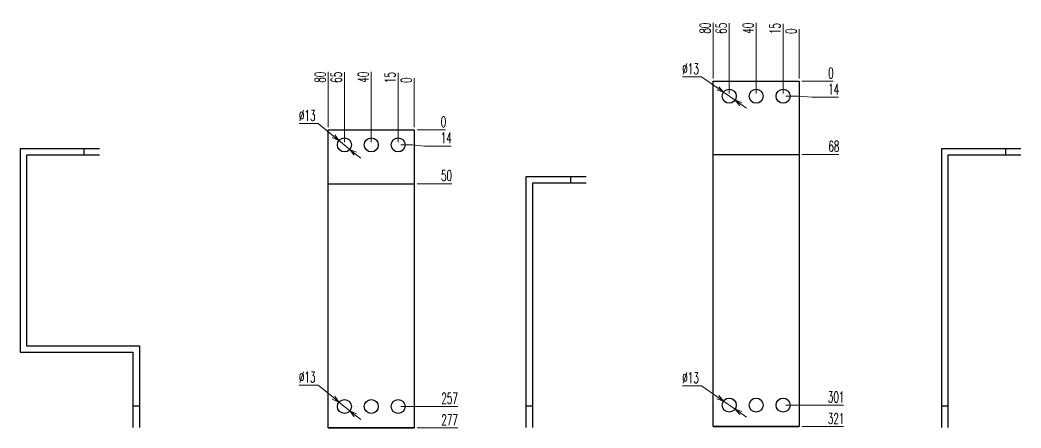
# Model space of a CAD drawing. Header units: millimetres. Extents: x 173893 to 258446, y -176540 to -123824.
# Drawn here: x 203699 to 204630, y -129044 to -128665 of the extents above; entities that cross this region are included whole.
import ezdxf

# ---------------------------------------------------------------- set-up
doc = ezdxf.new("R2010")
doc.units = ezdxf.units.MM
doc.header["$LTSCALE"] = 3
doc.layers.add('@.DM. NÉT CHÍNH', color=7, linetype='Continuous')
doc.layers.add('@.VISIBLE', color=7, linetype='Continuous')
doc.styles.add('Ann_w01', font='romans.shx', dxfattribs={"width": 0.6, "bigfont": 'chineset.shx'})
doc.dimstyles.new('Dim 01_SC05', dxfattribs={"dimscale": 5, "dimtxt": 2, "dimasz": 1.3, "dimexe": 0.5, "dimexo": 0.5, "dimgap": 0.5, "dimtad": 1, "dimtoh": 1, "dimdec": 1, "dimzin": 12, "dimdsep": 46, "dimtxsty": 'Ann_w01', "dimblk": 'OPEN30', "dimcen": 1.5, "dimclrd": 6, "dimclre": 6, "dimclrt": 3, "dimadec": 1, "dimazin": 3, "dimtm": 1e-09, "dimtfac": 1, "dimtdec": 1, "dimtmove": 0, "dimatfit": 3, "dimldrblk": 'OPEN30', "dimfxl": 1, "dimtolj": 1, "dimlwd": 20, "dimlwe": 20, "dimarcsym": 0})

# ---------------------------------------------------------------- blocks, each defined once
blk = doc.blocks.new('*D2849')
at = {"layer": '@.DM. NÉT CHÍNH', "color": 6, "linetype": 'Continuous', "lineweight": 20, "transparency": 16777216}
blk.add_line((204068.44, -129044.14), (204106.44, -129044.14), dxfattribs=at)
at = {"layer": 'Defpoints', "color": 0, "linetype": 'Continuous', "transparency": 16777216}
for p in [(204025.94, -128767.14), (204065.94, -129044.14), (204088.52, -129044.14)]:
    blk.add_point(p, dxfattribs=at)
at = {"layer": '@.DM. NÉT CHÍNH', "color": 3, "linetype": 'Continuous', "transparency": 16777216, "insert": (204098.73, -129036.64), "char_height": 10, "attachment_point": 5, "style": 'Ann_w01'}
blk.add_mtext('\\A1;277', dxfattribs=at)
blk = doc.blocks.new('_Open30')
at = {"color": 0, "linetype": 'ByBlock', "lineweight": -2}
for p, q in [((-1, 0.27), (0, 0)), ((0, 0), (-1, -0.27)), ((0, 0), (-1, 0))]:
    blk.add_line(p, q, dxfattribs=at)
blk = doc.blocks.new('*D2850')
at = {"layer": '@.DM. NÉT CHÍNH', "color": 6, "linetype": 'Continuous', "lineweight": 20, "transparency": 16777216}
blk.add_line((204053.44, -129024.14), (204106.44, -129024.14), dxfattribs=at)
at = {"layer": 'Defpoints', "color": 0, "linetype": 'Continuous', "transparency": 16777216}
for p in [(204025.94, -128767.14), (204050.94, -129024.14), (204088.52, -129024.14)]:
    blk.add_point(p, dxfattribs=at)
at = {"layer": '@.DM. NÉT CHÍNH', "color": 3, "linetype": 'Continuous', "transparency": 16777216, "insert": (204098.73, -129016.64), "char_height": 10, "attachment_point": 5, "style": 'Ann_w01'}
blk.add_mtext('\\A1;257', dxfattribs=at)
blk = doc.blocks.new('*D2851')
at = {"layer": '@.DM. NÉT CHÍNH', "color": 6, "linetype": 'Continuous', "lineweight": 20, "transparency": 16777216}
blk.add_line((204068.44, -128817.14), (204100.73, -128817.14), dxfattribs=at)
at = {"layer": 'Defpoints', "color": 0, "linetype": 'Continuous', "transparency": 16777216}
for p in [(204025.94, -128767.14), (204065.94, -128817.14), (204088.52, -128817.14)]:
    blk.add_point(p, dxfattribs=at)
at = {"layer": '@.DM. NÉT CHÍNH', "color": 3, "linetype": 'Continuous', "transparency": 16777216, "insert": (204095.87, -128809.64), "char_height": 10, "attachment_point": 5, "style": 'Ann_w01'}
blk.add_mtext('\\A1;50', dxfattribs=at)
blk = doc.blocks.new('*D2852')
at = {"layer": '@.DM. NÉT CHÍNH', "color": 6, "linetype": 'Continuous', "lineweight": 20, "transparency": 16777216}
for p, q in [((204053.44, -128781.14), (204063.94, -128781.14)), ((204063.94, -128781.14), (204075.52, -128782.14)), ((204075.52, -128782.14), (204100.16, -128782.14))]:
    blk.add_line(p, q, dxfattribs=at)
at = {"layer": 'Defpoints', "color": 0, "linetype": 'Continuous', "transparency": 16777216}
for p in [(204025.94, -128767.14), (204050.94, -128781.14), (204088.52, -128782.14)]:
    blk.add_point(p, dxfattribs=at)
at = {"layer": '@.DM. NÉT CHÍNH', "color": 3, "linetype": 'Continuous', "transparency": 16777216, "insert": (204095.59, -128774.64), "char_height": 10, "attachment_point": 5, "style": 'Ann_w01'}
blk.add_mtext('\\A1;14', dxfattribs=at)
blk = doc.blocks.new('*D2853')
at = {"layer": '@.DM. NÉT CHÍNH', "color": 6, "linetype": 'Continuous', "lineweight": 20, "transparency": 16777216}
blk.add_line((204068.44, -128767.14), (204095.02, -128767.14), dxfattribs=at)
at = {"layer": 'Defpoints', "color": 0, "linetype": 'Continuous', "transparency": 16777216}
for p in [(204025.94, -128767.14), (204065.94, -128767.14), (204088.52, -128767.14)]:
    blk.add_point(p, dxfattribs=at)
at = {"layer": '@.DM. NÉT CHÍNH', "color": 3, "linetype": 'Continuous', "transparency": 16777216, "insert": (204093.02, -128759.64), "char_height": 10, "attachment_point": 5, "style": 'Ann_w01'}
blk.add_mtext('\\A1;0', dxfattribs=at)
blk = doc.blocks.new('*D2854')
at = {"layer": '@.DM. NÉT CHÍNH', "color": 6, "linetype": 'Continuous', "lineweight": 20, "transparency": 16777216}
blk.add_line((203985.94, -128764.64), (203985.94, -128713.32), dxfattribs=at)
at = {"layer": 'Defpoints', "color": 0, "linetype": 'Continuous', "transparency": 16777216}
for p in [(203985.94, -128725.53), (203985.94, -128767.14), (204065.94, -128767.14)]:
    blk.add_point(p, dxfattribs=at)
at = {"layer": '@.DM. NÉT CHÍNH', "color": 3, "linetype": 'Continuous', "transparency": 16777216, "insert": (203978.44, -128718.17), "char_height": 10, "attachment_point": 5, "rotation": 90, "style": 'Ann_w01'}
blk.add_mtext('\\A1;80', dxfattribs=at)
blk = doc.blocks.new('*D2855')
at = {"layer": '@.DM. NÉT CHÍNH', "color": 6, "linetype": 'Continuous', "lineweight": 20, "transparency": 16777216}
blk.add_line((204000.94, -128778.64), (204000.94, -128713.6), dxfattribs=at)
at = {"layer": 'Defpoints', "color": 0, "linetype": 'Continuous', "transparency": 16777216}
for p in [(204000.94, -128725.53), (204065.94, -128767.14), (204000.94, -128781.14)]:
    blk.add_point(p, dxfattribs=at)
at = {"layer": '@.DM. NÉT CHÍNH', "color": 3, "linetype": 'Continuous', "transparency": 16777216, "insert": (203993.44, -128718.32), "char_height": 10, "attachment_point": 5, "rotation": 90, "style": 'Ann_w01'}
blk.add_mtext('\\A1;65', dxfattribs=at)
blk = doc.blocks.new('*D2856')
at = {"layer": '@.DM. NÉT CHÍNH', "color": 6, "linetype": 'Continuous', "lineweight": 20, "transparency": 16777216}
blk.add_line((204025.94, -128778.64), (204025.94, -128713.32), dxfattribs=at)
at = {"layer": 'Defpoints', "color": 0, "linetype": 'Continuous', "transparency": 16777216}
for p in [(204025.94, -128725.53), (204065.94, -128767.14), (204025.94, -128781.14)]:
    blk.add_point(p, dxfattribs=at)
at = {"layer": '@.DM. NÉT CHÍNH', "color": 3, "linetype": 'Continuous', "transparency": 16777216, "insert": (204018.44, -128718.17), "char_height": 10, "attachment_point": 5, "rotation": 90, "style": 'Ann_w01'}
blk.add_mtext('\\A1;40', dxfattribs=at)
blk = doc.blocks.new('*D2857')
at = {"layer": '@.DM. NÉT CHÍNH', "color": 6, "linetype": 'Continuous', "lineweight": 20, "transparency": 16777216}
blk.add_line((204050.94, -128778.64), (204050.94, -128714.17), dxfattribs=at)
at = {"layer": 'Defpoints', "color": 0, "linetype": 'Continuous', "transparency": 16777216}
for p in [(204050.94, -128725.53), (204065.94, -128767.14), (204050.94, -128781.14)]:
    blk.add_point(p, dxfattribs=at)
at = {"layer": '@.DM. NÉT CHÍNH', "color": 3, "linetype": 'Continuous', "transparency": 16777216, "insert": (204043.44, -128718.6), "char_height": 10, "attachment_point": 5, "rotation": 90, "style": 'Ann_w01'}
blk.add_mtext('\\A1;15', dxfattribs=at)
blk = doc.blocks.new('*D2858')
at = {"layer": '@.DM. NÉT CHÍNH', "color": 6, "linetype": 'Continuous', "lineweight": 20, "transparency": 16777216}
blk.add_line((204065.94, -128764.64), (204065.94, -128719.03), dxfattribs=at)
at = {"layer": 'Defpoints', "color": 0, "linetype": 'Continuous', "transparency": 16777216}
for p in [(204065.94, -128725.53), (204065.94, -128767.14), (204065.94, -128767.14)]:
    blk.add_point(p, dxfattribs=at)
at = {"layer": '@.DM. NÉT CHÍNH', "color": 3, "linetype": 'Continuous', "transparency": 16777216, "insert": (204058.44, -128721.03), "char_height": 10, "attachment_point": 5, "rotation": 90, "style": 'Ann_w01'}
blk.add_mtext('\\A1;0', dxfattribs=at)
blk = doc.blocks.new('*D2859')
at = {"layer": '@.DM. NÉT CHÍNH', "color": 6, "linetype": 'Continuous', "lineweight": 20, "transparency": 16777216}
for p, q in [((203958.79, -128761.34), (203976.44, -128761.34)), ((203976.44, -128761.34), (203990.83, -128772.97)), ((204005.99, -128785.23), (203995.88, -128777.06)), ((204011.05, -128789.31), (204016.1, -128793.4))]:
    blk.add_line(p, q, dxfattribs=at)
at = {"layer": 'Defpoints', "color": 0, "linetype": 'Continuous', "transparency": 16777216}
for p in [(203995.88, -128777.06), (204005.99, -128785.23)]:
    blk.add_point(p, dxfattribs=at)
at = {"layer": '@.DM. NÉT CHÍNH', "color": 6, "linetype": 'Continuous', "lineweight": 20, "transparency": 16777216, "xscale": 6.5, "yscale": 6.5, "zscale": 6.5}
for p, rotation in [((203995.88, -128777.06), 321.0609109029789), ((204005.99, -128785.23), 141.0609109029789)]:
    blk.add_blockref('_Open30', p, dxfattribs=dict(at, rotation=rotation))
at = {"layer": '@.DM. NÉT CHÍNH', "color": 3, "linetype": 'Continuous', "transparency": 16777216, "insert": (203966.36, -128753.84), "char_height": 10, "attachment_point": 5, "style": 'Ann_w01'}
blk.add_mtext('\\A1;∅13', dxfattribs=at)
blk = doc.blocks.new('*D2860')
at = {"layer": '@.DM. NÉT CHÍNH', "color": 6, "linetype": 'Continuous', "lineweight": 20, "transparency": 16777216}
for p, q in [((203958.79, -129004.34), (203976.44, -129004.34)), ((203976.44, -129004.34), (203990.83, -129015.97)), ((204005.99, -129028.23), (203995.88, -129020.06)), ((204011.05, -129032.31), (204016.1, -129036.4))]:
    blk.add_line(p, q, dxfattribs=at)
at = {"layer": 'Defpoints', "color": 0, "linetype": 'Continuous', "transparency": 16777216}
for p in [(203995.88, -129020.06), (204005.99, -129028.23)]:
    blk.add_point(p, dxfattribs=at)
at = {"layer": '@.DM. NÉT CHÍNH', "color": 6, "linetype": 'Continuous', "lineweight": 20, "transparency": 16777216, "xscale": 6.5, "yscale": 6.5, "zscale": 6.5}
for p, rotation in [((203995.88, -129020.06), 321.0609109028097), ((204005.99, -129028.23), 141.0609109028097)]:
    blk.add_blockref('_Open30', p, dxfattribs=dict(at, rotation=rotation))
at = {"layer": '@.DM. NÉT CHÍNH', "color": 3, "linetype": 'Continuous', "transparency": 16777216, "insert": (203966.36, -128996.84), "char_height": 10, "attachment_point": 5, "style": 'Ann_w01'}
blk.add_mtext('\\A1;∅13', dxfattribs=at)
blk = doc.blocks.new('*D2861')
at = {"layer": '@.DM. NÉT CHÍNH', "color": 6, "linetype": 'Continuous', "lineweight": 20, "transparency": 16777216}
blk.add_line((204426.16, -129042.88), (204464.88, -129042.88), dxfattribs=at)
at = {"layer": 'Defpoints', "color": 0, "linetype": 'Continuous', "transparency": 16777216}
for p in [(204383.66, -128721.88), (204423.66, -129042.88), (204448.66, -129042.88)]:
    blk.add_point(p, dxfattribs=at)
at = {"layer": '@.DM. NÉT CHÍNH', "color": 3, "linetype": 'Continuous', "transparency": 16777216, "insert": (204458.02, -129035.38), "char_height": 10, "attachment_point": 5, "style": 'Ann_w01'}
blk.add_mtext('\\A1;321', dxfattribs=at)
blk = doc.blocks.new('*D2862')
at = {"layer": '@.DM. NÉT CHÍNH', "color": 6, "linetype": 'Continuous', "lineweight": 20, "transparency": 16777216}
blk.add_line((204411.16, -129022.88), (204464.88, -129022.88), dxfattribs=at)
at = {"layer": 'Defpoints', "color": 0, "linetype": 'Continuous', "transparency": 16777216}
for p in [(204383.66, -128721.88), (204408.66, -129022.88), (204448.66, -129022.88)]:
    blk.add_point(p, dxfattribs=at)
at = {"layer": '@.DM. NÉT CHÍNH', "color": 3, "linetype": 'Continuous', "transparency": 16777216, "insert": (204458.02, -129015.38), "char_height": 10, "attachment_point": 5, "style": 'Ann_w01'}
blk.add_mtext('\\A1;301', dxfattribs=at)
blk = doc.blocks.new('*D2863')
at = {"layer": '@.DM. NÉT CHÍNH', "color": 6, "linetype": 'Continuous', "lineweight": 20, "transparency": 16777216}
blk.add_line((204426.16, -128789.88), (204460.59, -128789.88), dxfattribs=at)
at = {"layer": 'Defpoints', "color": 0, "linetype": 'Continuous', "transparency": 16777216}
for p in [(204383.66, -128721.88), (204423.66, -128789.88), (204448.66, -128789.88)]:
    blk.add_point(p, dxfattribs=at)
at = {"layer": '@.DM. NÉT CHÍNH', "color": 3, "linetype": 'Continuous', "transparency": 16777216, "insert": (204455.88, -128782.38), "char_height": 10, "attachment_point": 5, "style": 'Ann_w01'}
blk.add_mtext('\\A1;68', dxfattribs=at)
blk = doc.blocks.new('*D2864')
at = {"layer": '@.DM. NÉT CHÍNH', "color": 6, "linetype": 'Continuous', "lineweight": 20, "transparency": 16777216}
for p, q in [((204411.16, -128735.88), (204422.66, -128735.88)), ((204422.66, -128735.88), (204435.66, -128736.88)), ((204435.66, -128736.88), (204460.31, -128736.88))]:
    blk.add_line(p, q, dxfattribs=at)
at = {"layer": 'Defpoints', "color": 0, "linetype": 'Continuous', "transparency": 16777216}
for p in [(204383.66, -128721.88), (204408.66, -128735.88), (204448.66, -128736.88)]:
    blk.add_point(p, dxfattribs=at)
at = {"layer": '@.DM. NÉT CHÍNH', "color": 3, "linetype": 'Continuous', "transparency": 16777216, "insert": (204455.74, -128729.38), "char_height": 10, "attachment_point": 5, "style": 'Ann_w01'}
blk.add_mtext('\\A1;14', dxfattribs=at)
blk = doc.blocks.new('*D2865')
at = {"layer": '@.DM. NÉT CHÍNH', "color": 6, "linetype": 'Continuous', "lineweight": 20, "transparency": 16777216}
blk.add_line((204426.16, -128721.88), (204455.16, -128721.88), dxfattribs=at)
at = {"layer": 'Defpoints', "color": 0, "linetype": 'Continuous', "transparency": 16777216}
for p in [(204383.66, -128721.88), (204423.66, -128721.88), (204448.66, -128721.88)]:
    blk.add_point(p, dxfattribs=at)
at = {"layer": '@.DM. NÉT CHÍNH', "color": 3, "linetype": 'Continuous', "transparency": 16777216, "insert": (204453.16, -128714.38), "char_height": 10, "attachment_point": 5, "style": 'Ann_w01'}
blk.add_mtext('\\A1;0', dxfattribs=at)
blk = doc.blocks.new('*D2866')
at = {"layer": '@.DM. NÉT CHÍNH', "color": 6, "linetype": 'Continuous', "lineweight": 20, "transparency": 16777216}
blk.add_line((204343.66, -128719.38), (204343.66, -128667.78), dxfattribs=at)
at = {"layer": 'Defpoints', "color": 0, "linetype": 'Continuous', "transparency": 16777216}
for p in [(204343.66, -128679.99), (204343.66, -128721.88), (204423.66, -128721.88)]:
    blk.add_point(p, dxfattribs=at)
at = {"layer": '@.DM. NÉT CHÍNH', "color": 3, "linetype": 'Continuous', "transparency": 16777216, "insert": (204336.16, -128672.63), "char_height": 10, "attachment_point": 5, "rotation": 90, "style": 'Ann_w01'}
blk.add_mtext('\\A1;80', dxfattribs=at)
blk = doc.blocks.new('*D2867')
at = {"layer": '@.DM. NÉT CHÍNH', "color": 6, "linetype": 'Continuous', "lineweight": 20, "transparency": 16777216}
blk.add_line((204358.66, -128733.38), (204358.66, -128668.06), dxfattribs=at)
at = {"layer": 'Defpoints', "color": 0, "linetype": 'Continuous', "transparency": 16777216}
for p in [(204358.66, -128679.99), (204423.66, -128721.88), (204358.66, -128735.88)]:
    blk.add_point(p, dxfattribs=at)
at = {"layer": '@.DM. NÉT CHÍNH', "color": 3, "linetype": 'Continuous', "transparency": 16777216, "insert": (204351.16, -128672.78), "char_height": 10, "attachment_point": 5, "rotation": 90, "style": 'Ann_w01'}
blk.add_mtext('\\A1;65', dxfattribs=at)
blk = doc.blocks.new('*D2868')
at = {"layer": '@.DM. NÉT CHÍNH', "color": 6, "linetype": 'Continuous', "lineweight": 20, "transparency": 16777216}
blk.add_line((204383.66, -128733.38), (204383.66, -128667.78), dxfattribs=at)
at = {"layer": 'Defpoints', "color": 0, "linetype": 'Continuous', "transparency": 16777216}
for p in [(204383.66, -128679.99), (204423.66, -128721.88), (204383.66, -128735.88)]:
    blk.add_point(p, dxfattribs=at)
at = {"layer": '@.DM. NÉT CHÍNH', "color": 3, "linetype": 'Continuous', "transparency": 16777216, "insert": (204376.16, -128672.63), "char_height": 10, "attachment_point": 5, "rotation": 90, "style": 'Ann_w01'}
blk.add_mtext('\\A1;40', dxfattribs=at)
blk = doc.blocks.new('*D2869')
at = {"layer": '@.DM. NÉT CHÍNH', "color": 6, "linetype": 'Continuous', "lineweight": 20, "transparency": 16777216}
blk.add_line((204408.66, -128733.38), (204408.66, -128668.63), dxfattribs=at)
at = {"layer": 'Defpoints', "color": 0, "linetype": 'Continuous', "transparency": 16777216}
for p in [(204408.66, -128679.99), (204423.66, -128721.88), (204408.66, -128735.88)]:
    blk.add_point(p, dxfattribs=at)
at = {"layer": '@.DM. NÉT CHÍNH', "color": 3, "linetype": 'Continuous', "transparency": 16777216, "insert": (204401.16, -128673.06), "char_height": 10, "attachment_point": 5, "rotation": 90, "style": 'Ann_w01'}
blk.add_mtext('\\A1;15', dxfattribs=at)
blk = doc.blocks.new('*D2870')
at = {"layer": '@.DM. NÉT CHÍNH', "color": 6, "linetype": 'Continuous', "lineweight": 20, "transparency": 16777216}
blk.add_line((204423.66, -128719.38), (204423.66, -128673.49), dxfattribs=at)
at = {"layer": 'Defpoints', "color": 0, "linetype": 'Continuous', "transparency": 16777216}
for p in [(204423.66, -128679.99), (204423.66, -128721.88), (204423.66, -128721.88)]:
    blk.add_point(p, dxfattribs=at)
at = {"layer": '@.DM. NÉT CHÍNH', "color": 3, "linetype": 'Continuous', "transparency": 16777216, "insert": (204416.16, -128675.49), "char_height": 10, "attachment_point": 5, "rotation": 90, "style": 'Ann_w01'}
blk.add_mtext('\\A1;0', dxfattribs=at)
blk = doc.blocks.new('*D2871')
at = {"layer": '@.DM. NÉT CHÍNH', "color": 6, "linetype": 'Continuous', "lineweight": 20, "transparency": 16777216}
for p, q in [((204315.1, -128717.97), (204332.75, -128717.97)), ((204332.75, -128717.97), (204347.97, -128728.49)), ((204364.01, -128739.57), (204353.32, -128732.18)), ((204369.36, -128743.26), (204374.71, -128746.96))]:
    blk.add_line(p, q, dxfattribs=at)
at = {"layer": 'Defpoints', "color": 0, "linetype": 'Continuous', "transparency": 16777216}
for p in [(204353.32, -128732.18), (204364.01, -128739.57)]:
    blk.add_point(p, dxfattribs=at)
at = {"layer": '@.DM. NÉT CHÍNH', "color": 6, "linetype": 'Continuous', "lineweight": 20, "transparency": 16777216, "xscale": 6.5, "yscale": 6.5, "zscale": 6.5}
for p, rotation in [((204353.32, -128732.18), 325.3667743702531), ((204364.01, -128739.57), 145.3667743702531)]:
    blk.add_blockref('_Open30', p, dxfattribs=dict(at, rotation=rotation))
at = {"layer": '@.DM. NÉT CHÍNH', "color": 3, "linetype": 'Continuous', "transparency": 16777216, "insert": (204322.67, -128710.47), "char_height": 10, "attachment_point": 5, "style": 'Ann_w01'}
blk.add_mtext('\\A1;∅13', dxfattribs=at)
blk = doc.blocks.new('*D2872')
at = {"layer": '@.DM. NÉT CHÍNH', "color": 6, "linetype": 'Continuous', "lineweight": 20, "transparency": 16777216}
for p, q in [((204315.1, -129004.97), (204332.75, -129004.97)), ((204332.75, -129004.97), (204347.97, -129015.49)), ((204364.01, -129026.57), (204353.32, -129019.18)), ((204369.36, -129030.26), (204374.71, -129033.96))]:
    blk.add_line(p, q, dxfattribs=at)
at = {"layer": 'Defpoints', "color": 0, "linetype": 'Continuous', "transparency": 16777216}
for p in [(204353.32, -129019.18), (204364.01, -129026.57)]:
    blk.add_point(p, dxfattribs=at)
at = {"layer": '@.DM. NÉT CHÍNH', "color": 6, "linetype": 'Continuous', "lineweight": 20, "transparency": 16777216, "xscale": 6.5, "yscale": 6.5, "zscale": 6.5}
for p, rotation in [((204353.32, -129019.18), 325.3667743705371), ((204364.01, -129026.57), 145.3667743705371)]:
    blk.add_blockref('_Open30', p, dxfattribs=dict(at, rotation=rotation))
at = {"layer": '@.DM. NÉT CHÍNH', "color": 3, "linetype": 'Continuous', "transparency": 16777216, "insert": (204322.67, -128997.47), "char_height": 10, "attachment_point": 5, "style": 'Ann_w01'}
blk.add_mtext('\\A1;∅13', dxfattribs=at)

msp = doc.modelspace()

# ---------------------------------------------------------------- linework, layer by layer
at = {"layer": '@.DM. NÉT CHÍNH', "linetype": 'Continuous'}
for p, q in [((203758.9, -128784.69), (203758.9, -128790.69)), ((204615.3, -128784.69), (204615.3, -128790.69)), ((204211.16, -128810.69), (204211.16, -128816.69)), ((203804.45, -129023.69), (203810.45, -129023.69)), ((204169.71, -129023.69), (204175.71, -129023.69)), ((204555.85, -129023.69), (204561.85, -129023.69))]:
    msp.add_line(p, q, dxfattribs=at)
at = {"layer": '@.VISIBLE', "color": 2}
for p, q in [((203985.94, -129044.14), (204065.94, -129044.14)), ((204343.66, -129042.88), (204423.66, -129042.88))]:
    msp.add_line(p, q, dxfattribs=at)
for points in [[(204343.66, -129042.88), (204343.66, -128721.88), (204423.66, -128721.88), (204423.66, -129042.88)], [(203985.94, -129044.14), (203985.94, -128767.14), (204065.94, -128767.14), (204065.94, -129044.14)], [(204343.66, -129042.88), (204343.66, -128789.88), (204423.66, -128789.88), (204423.66, -129042.88)], [(203985.94, -129044.14), (203985.94, -128817.14), (204065.94, -128817.14), (204065.94, -129044.14)]]:
    msp.add_lwpolyline(points, close=True, dxfattribs=at)
at = {"layer": '@.VISIBLE', "color": 1}
for points in [[(203773.4, -128784.69), (203699.45, -128784.69), (203699.45, -128973.69), (203804.45, -128973.69), (203804.45, -129043.69)], [(203773.4, -128790.69), (203705.45, -128790.69), (203705.45, -128967.69), (203810.45, -128967.69), (203810.45, -129043.69)]]:
    msp.add_lwpolyline(points, dxfattribs=at)
at = {"layer": '@.VISIBLE', "color": 2}
for points in [[(204629.8, -128784.69), (204555.85, -128784.69), (204555.85, -129043.69)], [(204629.8, -128790.69), (204561.85, -128790.69), (204561.85, -129043.69)], [(204225.66, -128810.69), (204169.71, -128810.69), (204169.71, -129043.69)], [(204225.66, -128816.69), (204175.71, -128816.69), (204175.71, -129043.69)]]:
    msp.add_lwpolyline(points, dxfattribs=at)
for centre in [(204358.66, -128735.88), (204383.66, -128735.88), (204408.66, -128735.88), (204000.94, -128781.14), (204025.94, -128781.14), (204050.94, -128781.14), (204000.94, -129024.14), (204025.94, -129024.14), (204050.94, -129024.14), (204358.66, -129022.88), (204383.66, -129022.88), (204408.66, -129022.88)]:
    msp.add_circle(centre, 6.5, dxfattribs=at)

# ---------------------------------------------------------------- dimensions: what is measured, and where the dimension line sits
at = {"layer": '@.DM. NÉT CHÍNH', "linetype": 'Continuous'}
for feature_location, offset, dtype, origin, picture, middle in [((204343.66, -128721.88), (0, 41.88), 1, (204423.66, -128721.88), '*D2866', (204336.16, -128672.63)), ((204358.66, -128735.88), (0, 55.88), 1, (204423.66, -128721.88), '*D2867', (204351.16, -128672.78)), ((204383.66, -128735.88), (0, 55.88), 1, (204423.66, -128721.88), '*D2868', (204376.16, -128672.63)), ((204408.66, -128735.88), (0, 55.88), 1, (204423.66, -128721.88), '*D2869', (204401.16, -128673.06)), ((204423.6646648, -128721.87508244), (0, 41.88459068), 1, (204423.6646648, -128721.87508244), '*D2870', (204416.1646648, -128675.49049176)), ((203985.94, -128767.14), (0, 41.61), 1, (204065.94, -128767.14), '*D2854', (203978.44, -128718.17)), ((204000.94, -128781.14), (0, 55.61), 1, (204065.94, -128767.14), '*D2855', (203993.44, -128718.32)), ((204025.94, -128781.14), (0, 55.61), 1, (204065.94, -128767.14), '*D2856', (204018.44, -128718.17)), ((204050.94, -128781.14), (0, 55.61), 1, (204065.94, -128767.14), '*D2857', (204043.44, -128718.6)), ((204423.6646648, -128721.87508244), (24.99936254, 0), 0, (204383.6646648, -128721.87508244), '*D2865', (204453.16402734, -128714.37508244)), ((204065.93707234, -128767.14161886), (0, 41.61091154), 1, (204065.93707234, -128767.14161886), '*D2858', (204058.43707234, -128721.03070732)), ((204423.66, -129042.88), (25, 0), 0, (204383.66, -128721.88), '*D2861', (204458.02, -129035.38)), ((204408.66, -129022.88), (40, 0), 0, (204383.66, -128721.88), '*D2862', (204458.02, -129015.38)), ((204423.66, -128789.88), (25, 0), 0, (204383.66, -128721.88), '*D2863', (204455.88, -128782.38)), ((204408.66, -128735.88), (40, -1), 0, (204383.66, -128721.88), '*D2864', (204455.74, -128729.38)), ((204065.93707234, -128767.14161886), (22.57800531, 0), 0, (204025.93707234, -128767.14161886), '*D2853', (204093.01507765, -128759.64161886)), ((204065.94, -129044.14), (22.58, 0), 0, (204025.94, -128767.14), '*D2849', (204098.73, -129036.64)), ((204050.94, -129024.14), (37.58, 0), 0, (204025.94, -128767.14), '*D2850', (204098.73, -129016.64)), ((204065.94, -128817.14), (22.58, 0), 0, (204025.94, -128767.14), '*D2851', (204095.87, -128809.64)), ((204050.94, -128781.14), (37.58, -1), 0, (204025.94, -128767.14), '*D2852', (204095.59, -128774.64))]:
    dim = msp.add_ordinate_dim(feature_location=feature_location, offset=offset, dtype=dtype, origin=origin, dimstyle='Dim 01_SC05', dxfattribs=at)
    dim.commit()
    dim.dimension.update_dxf_attribs({"geometry": picture, "text_midpoint": middle})
for p1, p2, picture, middle in [((204364.01, -128739.57), (204353.32, -128732.18), '*D2871', (204322.67, -128717.97)), ((204005.99, -128785.23), (203995.88, -128777.06), '*D2859', (203966.36, -128761.34)), ((204005.99, -129028.23), (203995.88, -129020.06), '*D2860', (203966.36, -129004.34)), ((204364.01, -129026.57), (204353.32, -129019.18), '*D2872', (204322.67, -129004.97))]:
    dim = msp.add_diameter_dim_2p(p1=p1, p2=p2, dimstyle='Dim 01_SC05', dxfattribs=at)
    dim.commit()
    dim.dimension.update_dxf_attribs({"geometry": picture, "text_midpoint": middle, "dimtype": 163})

doc.saveas('drawing.dxf')
